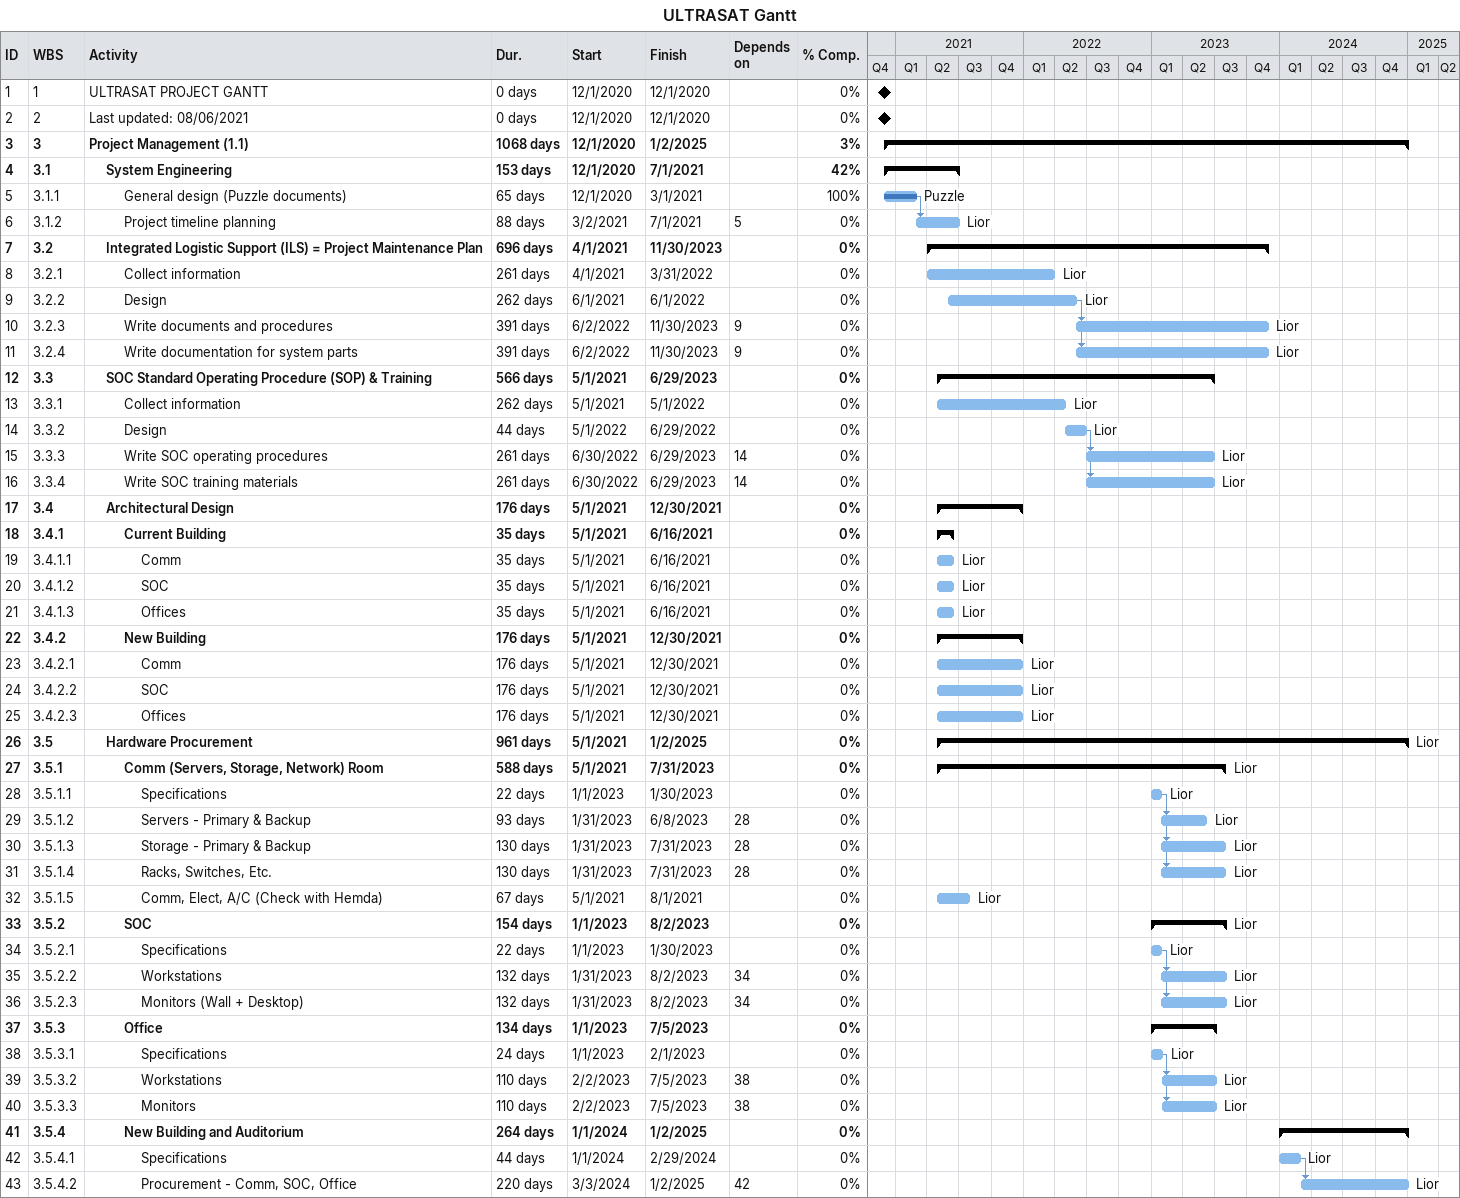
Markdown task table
ULTRASAT Gantt

| ID | WBS | Task | Duration | Start | Finish | Predecessors | Resources | % complete |
|---|---|---|---|---|---|---|---|---|
| 1 | 1 | ULTRASAT PROJECT GANTT | 0d | 2020-12-01 | 2020-12-01 |  |  | 0 |
| 2 | 2 | Last updated: 08/06/2021 | 0d | 2020-12-01 | 2020-12-01 |  |  | 0 |
| 3 | 3 | **Project Management (1.1)** | 1068d | 2020-12-01 | 2025-01-02 |  |  | 3 |
| 4 | 3.1 | **System Engineering** | 153d | 2020-12-01 | 2021-07-01 |  |  | 42 |
| 5 | 3.1.1 | General design (Puzzle documents) | 65d | 2020-12-01 | 2021-03-01 |  | Puzzle | 100 |
| 6 | 3.1.2 | Project timeline planning | 88d | 2021-03-02 | 2021-07-01 | 5 | Lior | 0 |
| 7 | 3.2 | **Integrated Logistic Support (ILS) = Project Maintenance Plan** | 696d | 2021-04-01 | 2023-11-30 |  |  | 0 |
| 8 | 3.2.1 | Collect information | 261d | 2021-04-01 | 2022-03-31 |  | Lior | 0 |
| 9 | 3.2.2 | Design | 262d | 2021-06-01 | 2022-06-01 |  | Lior | 0 |
| 10 | 3.2.3 | Write documents and procedures | 391d | 2022-06-02 | 2023-11-30 | 9 | Lior | 0 |
| 11 | 3.2.4 | Write documentation for system parts | 391d | 2022-06-02 | 2023-11-30 | 9 | Lior | 0 |
| 12 | 3.3 | **SOC Standard Operating Procedure (SOP) & Training** | 566d | 2021-05-01 | 2023-06-29 |  |  | 0 |
| 13 | 3.3.1 | Collect information | 262d | 2021-05-01 | 2022-05-01 |  | Lior | 0 |
| 14 | 3.3.2 | Design | 44d | 2022-05-01 | 2022-06-29 |  | Lior | 0 |
| 15 | 3.3.3 | Write SOC operating procedures | 261d | 2022-06-30 | 2023-06-29 | 14 | Lior | 0 |
| 16 | 3.3.4 | Write SOC training materials | 261d | 2022-06-30 | 2023-06-29 | 14 | Lior | 0 |
| 17 | 3.4 | **Architectural Design** | 176d | 2021-05-01 | 2021-12-30 |  |  | 0 |
| 18 | 3.4.1 | **Current Building** | 35d | 2021-05-01 | 2021-06-16 |  |  | 0 |
| 19 | 3.4.1.1 | Comm | 35d | 2021-05-01 | 2021-06-16 |  | Lior | 0 |
| 20 | 3.4.1.2 | SOC | 35d | 2021-05-01 | 2021-06-16 |  | Lior | 0 |
| 21 | 3.4.1.3 | Offices | 35d | 2021-05-01 | 2021-06-16 |  | Lior | 0 |
| 22 | 3.4.2 | **New Building** | 176d | 2021-05-01 | 2021-12-30 |  |  | 0 |
| 23 | 3.4.2.1 | Comm | 176d | 2021-05-01 | 2021-12-30 |  | Lior | 0 |
| 24 | 3.4.2.2 | SOC | 176d | 2021-05-01 | 2021-12-30 |  | Lior | 0 |
| 25 | 3.4.2.3 | Offices | 176d | 2021-05-01 | 2021-12-30 |  | Lior | 0 |
| 26 | 3.5 | **Hardware Procurement** | 961d | 2021-05-01 | 2025-01-02 |  | Lior | 0 |
| 27 | 3.5.1 | **Comm (Servers, Storage, Network) Room** | 588d | 2021-05-01 | 2023-07-31 |  | Lior | 0 |
| 28 | 3.5.1.1 | Specifications | 22d | 2023-01-01 | 2023-01-30 |  | Lior | 0 |
| 29 | 3.5.1.2 | Servers - Primary & Backup | 93d | 2023-01-31 | 2023-06-08 | 28 | Lior | 0 |
| 30 | 3.5.1.3 | Storage - Primary & Backup | 130d | 2023-01-31 | 2023-07-31 | 28 | Lior | 0 |
| 31 | 3.5.1.4 | Racks, Switches, Etc. | 130d | 2023-01-31 | 2023-07-31 | 28 | Lior | 0 |
| 32 | 3.5.1.5 | Comm, Elect, A/C (Check with Hemda) | 67d | 2021-05-01 | 2021-08-01 |  | Lior | 0 |
| 33 | 3.5.2 | **SOC** | 154d | 2023-01-01 | 2023-08-02 |  | Lior | 0 |
| 34 | 3.5.2.1 | Specifications | 22d | 2023-01-01 | 2023-01-30 |  | Lior | 0 |
| 35 | 3.5.2.2 | Workstations | 132d | 2023-01-31 | 2023-08-02 | 34 | Lior | 0 |
| 36 | 3.5.2.3 | Monitors (Wall + Desktop) | 132d | 2023-01-31 | 2023-08-02 | 34 | Lior | 0 |
| 37 | 3.5.3 | **Office** | 134d | 2023-01-01 | 2023-07-05 |  |  | 0 |
| 38 | 3.5.3.1 | Specifications | 24d | 2023-01-01 | 2023-02-01 |  | Lior | 0 |
| 39 | 3.5.3.2 | Workstations | 110d | 2023-02-02 | 2023-07-05 | 38 | Lior | 0 |
| 40 | 3.5.3.3 | Monitors | 110d | 2023-02-02 | 2023-07-05 | 38 | Lior | 0 |
| 41 | 3.5.4 | **New Building and Auditorium** | 264d | 2024-01-01 | 2025-01-02 |  |  | 0 |
| 42 | 3.5.4.1 | Specifications | 44d | 2024-01-01 | 2024-02-29 |  | Lior | 0 |
| 43 | 3.5.4.2 | Procurement - Comm, SOC, Office | 220d | 2024-03-03 | 2025-01-02 | 42 | Lior | 0 |
